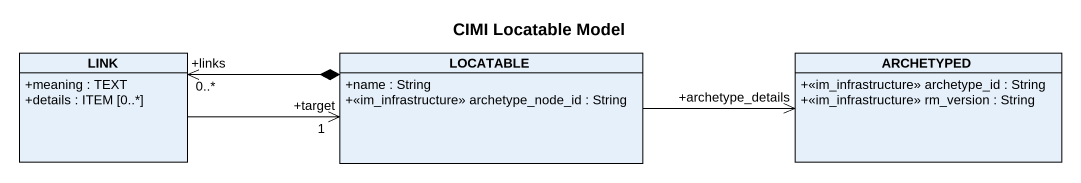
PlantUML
@startuml
title CIMI Locatable Model
hide circle
hide empty members
skinparam classAttributeIconSize 0
class LINK {
  +meaning : TEXT
  +details : ITEM [0..*]
}
class LOCATABLE {
  +name : String
  +<<im_infrastructure>> archetype_node_id : String
}
class ARCHETYPED {
  +<<im_infrastructure>> archetype_id : String
  +<<im_infrastructure>> rm_version : String
}
LINK "+links\n0..*" <-right-* LOCATABLE
LOCATABLE "+target\n1" <-left- LINK
ARCHETYPED "+archetype_details" <-left- LOCATABLE
@enduml
